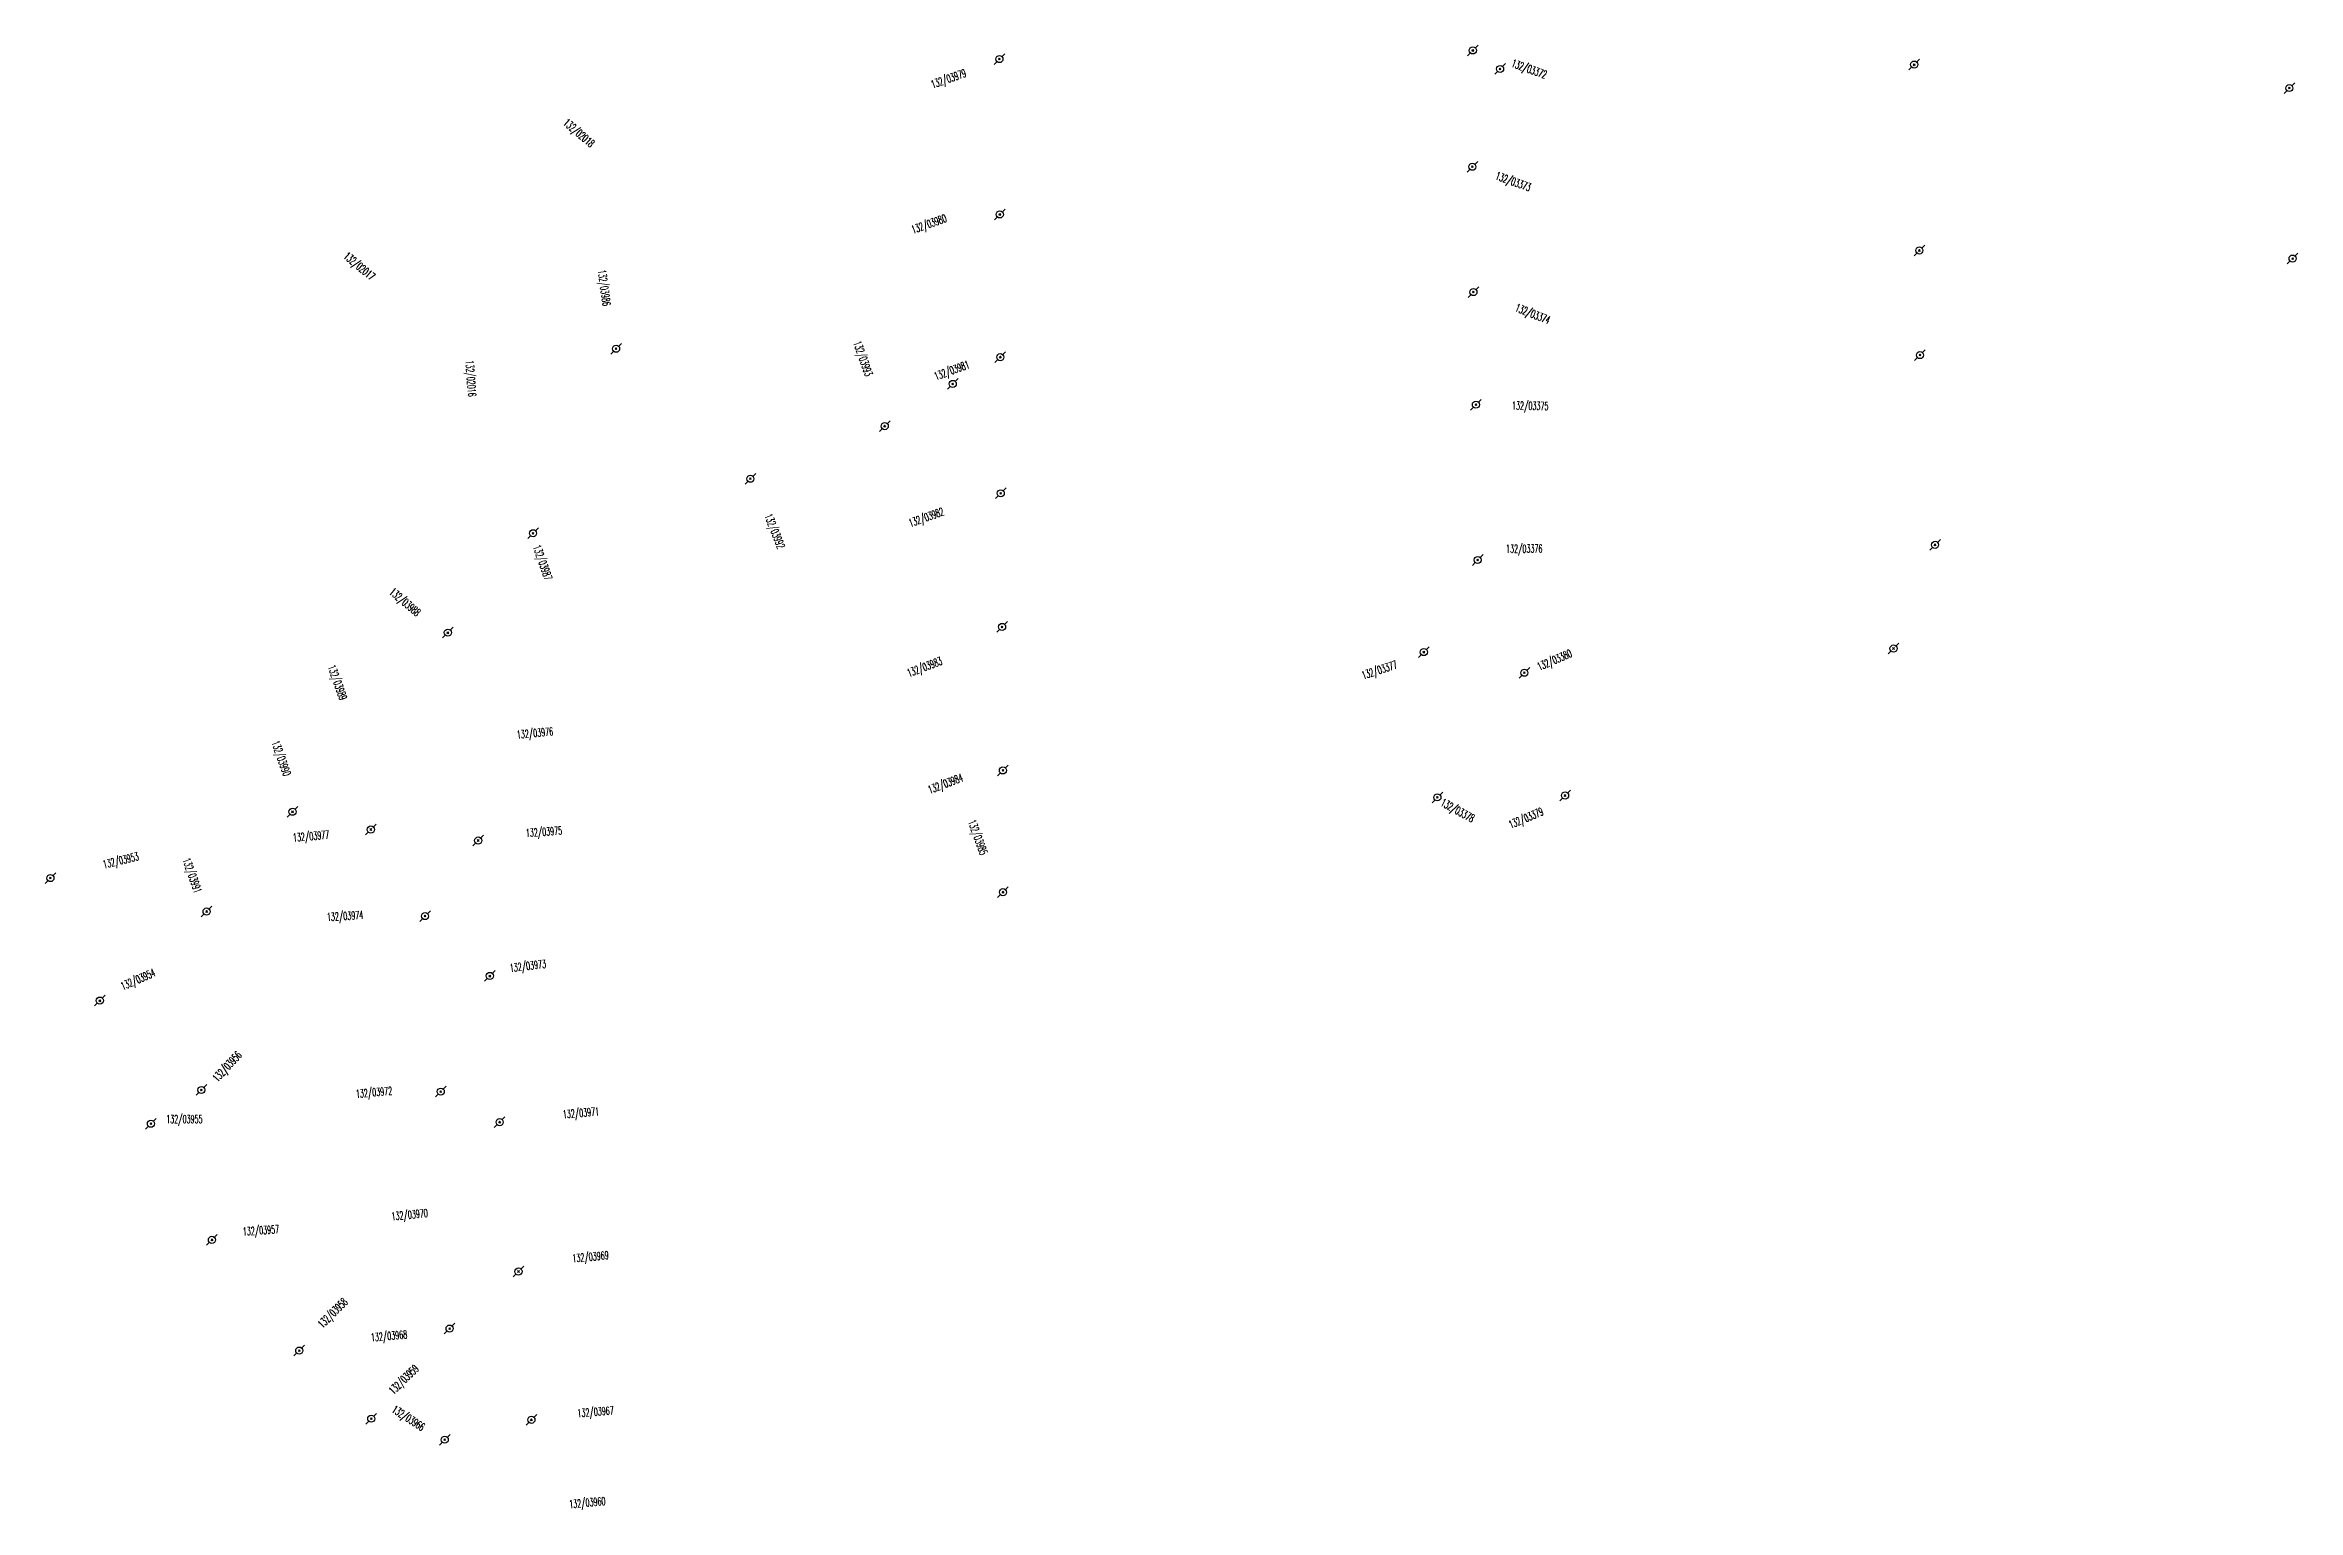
# Model space of a CAD drawing. Header units: millimetres. Extents: x 109000 to 109942, y 128247 to 128999.
# Drawn here: x 109519.9 to 109942.3, y 128724.2 to 128998.8 of the extents above; entities that cross this region are included whole.
import ezdxf

# ---------------------------------------------------------------- set-up
doc = ezdxf.new("R2010")
doc.units = ezdxf.units.MM
doc.layers.get('0').update_dxf_attribs({"linetype": 'CONTINUOUS'})
doc.layers.add('W0471', color=7, linetype='CONTINUOUS')
doc.layers.add('W0473', color=7, linetype='CONTINUOUS')
doc.styles.get("Standard").update_dxf_attribs({"font": 'romans.shx', "width": 0.85})

# ---------------------------------------------------------------- blocks, each defined once
blk = doc.blocks.new('T473')
for p, q in [((-0.166667, 0.166667), (0.166667, -0.166667)), ((-0.166667, -0.166667), (0.166667, 0.166667)), ((0.500001, 0.500001), (1.000002, 1.000002)), ((-1.000002, -1.000002), (-0.500001, -0.500001))]:
    blk.add_line(p, q)
blk.add_ellipse((0, 0), major_axis=(0.471405, 0.471405), ratio=1, start_param=5.4977871438, end_param=11.780972451)

msp = doc.modelspace()

# ---------------------------------------------------------------- block references
at = {"layer": 'W0473'}
for p in [(109698.8, 128996.15), (109787.56, 128997.78), (109792.66, 128994.29), (109870.31, 128995.11), (109940.65, 128990.72), (109787.47, 128975.96), (109698.87, 128967.03), (109871.28, 128960.27), (109941.26, 128958.75), (109787.66, 128952.47), (109626.92, 128941.85), (109698.96, 128940.26), (109871.4, 128940.66), (109690.05, 128935.25), (109788.14, 128931.36), (109677.3, 128927.34), (109652.1, 128917.48), (109699.04, 128914.74), (109611.35, 128907.25), (109874.22, 128905.08), (109788.47, 128902.24), (109595.38, 128888.62), (109699.3, 128889.69), (109778.37, 128884.98), (109866.44, 128885.64), (109797.22, 128881.11), (109699.45, 128862.79), (109566.26, 128855.05), (109780.92, 128857.74), (109804.86, 128858.09), (109580.94, 128851.71), (109601.07, 128849.65), (109520.86, 128842.61), (109699.46, 128839.96), (109550.15, 128836.34), (109591.1, 128835.48), (109603.25, 128824.26), (109530.12, 128819.64), (109549.16, 128802.88), (109594.04, 128802.57), (109539.71, 128796.55), (109605.09, 128796.85), (109551.14, 128774.78), (109608.62, 128768.85), (109595.71, 128758.15), (109567.52, 128754.02), (109581.02, 128741.26), (109611.05, 128741.05), (109594.8, 128737.32)]:
    msp.add_blockref('T473', p, dxfattribs=at)

# ---------------------------------------------------------------- texts
at = {"layer": 'W0471', "linetype": 'Continuous', "width": 0.5}
for s, rotation, p in [('132/03372', 340.2198, (109794.66, 128994.75)), ('132/03979', 19.4833, (109686.29, 128990.63)), ('132/02018', 319.3633, (109616.89, 128983.95)), ('132/03373', 340.1423, (109791.68, 128973.65)), ('132/03980', 19.5418, (109682.62, 128963.4)), ('132/02017', 319.8771, (109575.7, 128958.97)), ('132/03986', 277.8231, (109623.5, 128956.54)), ('132/03374', 338.2186, (109795.36, 128948.95)), ('132/03993', 289.5015, (109671.39, 128942.96)), ('132/02016', 274.1727, (109598.7, 128939.6)), ('132/03981', 20.3622, (109686.91, 128935.91)), ('132/03375', 358.9683, (109794.9, 128930.46)), ('132/03992', 291.6823, (109654.73, 128910.52)), ('132/03982', 19.7576, (109682.13, 128908.4)), ('132/03987', 289.5015, (109611.31, 128904.74)), ('132/03376', 0.2137, (109793.79, 128903.6)), ('132/03988', 319.4965, (109584.28, 128896)), ('132/03380', 23.2969, (109800.03, 128881.46)), ('132/03989', 289.5015, (109572.85, 128882.24)), ('132/03983', 20.9538, (109681.84, 128880.27)), ('132/03377', 18.3762, (109767.03, 128879.85)), ('132/03990', 289.5015, (109562.3, 128868.02)), ('132/03976', 5.1979, (109608.38, 128868.75)), ('132/03984', 21.0309, (109685.76, 128858.39)), ('132/03378', 331.0437, (109781.36, 128856.29)), ('132/03379', 23.0399, (109794.68, 128851.85)), ('132/03977', 4.8687, (109566.4, 128849.45)), ('132/03975', 4.176, (109610.05, 128850.3)), ('132/03985', 289.9901, (109692.89, 128853.19)), ('132/03953', 13.6774, (109530.92, 128844.4)), ('132/03991', 289.5015, (109545.61, 128846.06)), ('132/03974', 3.5299, (109572.75, 128834.54)), ('132/03973', 6.7509, (109607.08, 128825)), ('132/03954', 23.5274, (109534.45, 128821.57)), ('132/03956', 47.1127, (109552.21, 128804.29)), ('132/03972', 5.1153, (109578.2, 128801.4)), ('132/03971', 5.1494, (109617, 128797.54)), ('132/03970', 5.4056, (109584.88, 128778.43)), ('132/03957', 4.0669, (109556.98, 128775.58)), ('132/03969', 5.4975, (109618.8, 128770.54)), ('132/03958', 45, (109571.91, 128758.14)), ('132/03968', 5.1082, (109581.01, 128755.73)), ('132/03959', 44.2052, (109585.18, 128745.7)), ('132/03966', 327.0729, (109584.71, 128742.6)), ('132/03967', 4.7425, (109619.74, 128741.54)), ('132/03960', 5.4036, (109618.2, 128724.46))]:
    msp.add_text(s, height=1.5, rotation=rotation, dxfattribs=at).set_placement(p)
msp.add_text('132/03955', height=1.5, dxfattribs=at).set_placement((109542.56, 128796.68))

doc.saveas('drawing.dxf')
